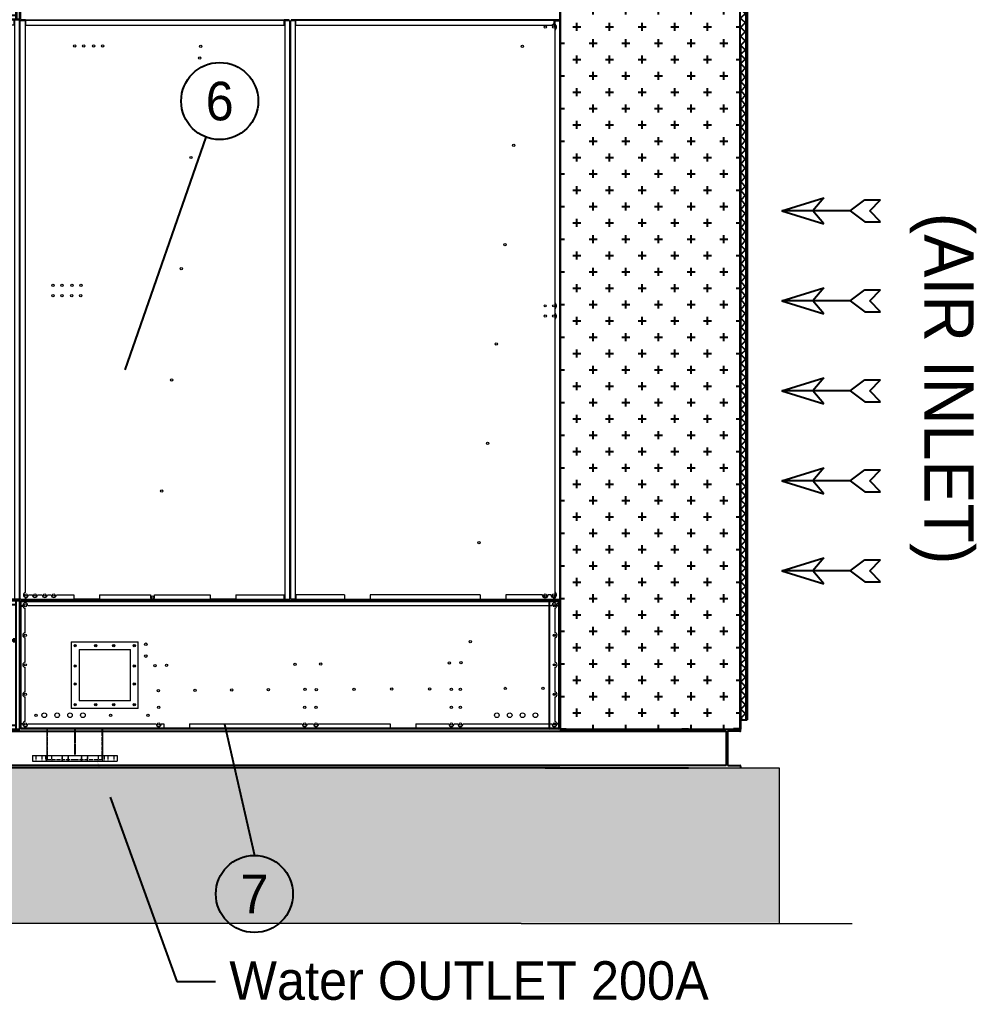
# Model space of a CAD drawing. Header units: millimetres. Extents: x 2376 to 31783, y 3878 to 24674.
# Drawn here: x 15747 to 19468, y 9026 to 12840 of the extents above; entities that cross this region are included whole.
import ezdxf
from ezdxf import colors
from ezdxf.entities.mleader import LeaderData, LeaderLine
from ezdxf.enums import TextEntityAlignment as Align
from ezdxf.math import Vec2, Vec3

# ---------------------------------------------------------------- set-up
doc = ezdxf.new("R2010")
doc.units = ezdxf.units.MM
doc.linetypes.add('CENTER', pattern=[2, 1.25, -0.25, 0.25, -0.25])
doc.linetypes.add('DASHED', pattern=[15, 12, -3])
for name, color, linetype in [('center', 1, 'CENTER'), ('냉각탑_dim', 1, 'Continuous'), ('냉각탑_text', 3, 'Continuous'), ('냉각탑_찬넬방진', 1, 'Continuous')]:
    doc.layers.add(name, color=color, linetype=linetype)
doc.styles.get("Standard").update_dxf_attribs({"font": 'arial.ttf'})
doc.styles.add('돋움', font='Dotum.ttf')

# ---------------------------------------------------------------- blocks, each defined once
blk = doc.blocks.new('화살표 IN OUT')
at = {"layer": '냉각탑_dim'}
for p, q in [((-322.7, 43), (-383.9, 43)), ((-343.1, 0.5), (-383.9, 43)), ((-266.4, 0), (-322.7, 43)), ((-163.5, 50), (-121.5, 0)), ((0, 0), (-163.5, 50)), ((-383.9, -43), (-343.1, 0.5)), ((-266.4, 0), (-322.7, -43)), ((-266.4, 0), (0, 0)), ((-163.5, -50), (-121.5, 0)), ((0, 0), (-163.5, -50)), ((-322.7, -43), (-383.9, -43))]:
    blk.add_line(p, q, dxfattribs=at)
blk = doc.blocks.new('A$C254622FA')
at = {"color": 7}
for p, q in [((0, 500), (42, 500)), ((0, 0), (0, 500)), ((42, 500), (0, 500)), ((0, 500), (3400, 500)), ((15, 0), (15, 500)), ((3385, 0), (3385, 500)), ((3400, 0), (3400, 500)), ((15, 485), (3385, 485)), ((3400, 100), (3400, 194.5)), ((0, 100), (0, 0)), ((0, 0), (42, 0)), ((0, 0), (2202, 0)), ((42, 0), (0, 0)), ((44, 0), (3400, 0)), ((65, 15), (3385, 15)), ((65, 0), (65, 15))]:
    blk.add_line(p, q, dxfattribs=at)
at = {"color": 7, "lineweight": 35}
blk.add_line((3400, 500), (3400, 0), dxfattribs=at)
blk.add_line((3400, 500), (3400, 0), dxfattribs=at)
blk.add_line((3400, 500), (3400, 0), dxfattribs=at)
blk.add_line((3400, 500), (3400, 0), dxfattribs=at)
for p, q in [((2228, 0), (2270, 0)), ((2702, 0), (2744, 0))]:
    blk.add_line(p, q)
at = {"color": 7}
blk.add_lwpolyline([(65, 2), (15, 2)], dxfattribs=at)
for centre, radius in [((21, 475), 4.5), ((2464, 345), 4.5), ((2679, 345), 4.5), ((2941, 345), 4.5), ((3159, 345), 4.5), ((3377, 345), 4.5), ((21, 325), 4.5), ((21, 175), 4.5), ((130, 75), 4.5), ((130, 75), 4.5), ((250, 75), 4.5), ((250, 75), 4.5), ((370, 75), 4.5), ((370, 75), 4.5), ((1039, 75), 4.5), ((1039, 75), 4.5), ((1159, 75), 4.5), ((1159, 75), 4.5), ((1279, 75), 4.5), ((1279, 75), 4.5), ((1948, 75), 4.5), ((1948, 75), 4.5), ((2068, 75), 4.5), ((2068, 75), 4.5), ((2188, 75), 4.5), ((2188, 75), 4.5), ((460, 30), 9), ((510, 30), 9), ((560, 30), 9), ((610, 30), 9), ((2790, 30), 9), ((2840, 30), 9), ((2890, 30), 9), ((2940, 30), 9), ((21, 25), 4.5), ((130, 25), 4.5), ((130, 25), 4.5), ((250, 25), 4.5), ((250, 25), 4.5), ((370, 25), 4.5), ((370, 25), 4.5), ((1039, 25), 4.5), ((1039, 25), 4.5), ((1159, 25), 4.5), ((1159, 25), 4.5), ((1279, 25), 4.5), ((1279, 25), 4.5), ((1948, 25), 4.5), ((1948, 25), 4.5), ((2068, 25), 4.5), ((2068, 25), 4.5), ((2188, 25), 4.5), ((2188, 25), 4.5), ((2249, 25), 4.5), ((2723, 25), 4.5)]:
    blk.add_circle(centre, radius, dxfattribs=at)
for centre in [(2249, 421), (2687.2, 405.8), (2249, 345), (2723, 345), (2249, 185), (2723, 185)]:
    blk.add_circle(centre, 4.5)
at = {"layer": 'center', "color": 7}
for p, q in [((12.5, 475), (29.5, 475)), ((21, 483.5), (21, 466.5)), ((2240.5, 421), (2257.5, 421)), ((2249, 429.5), (2249, 412.5)), ((2678.7, 405.8), (2695.7, 405.8)), ((2687.2, 414.3), (2687.2, 397.3)), ((2240.5, 345), (2257.5, 345)), ((2249, 353.5), (2249, 336.5)), ((2455.5, 345), (2472.5, 345)), ((2464, 353.5), (2464, 336.5)), ((2670.5, 345), (2687.5, 345)), ((2679, 353.5), (2679, 336.5)), ((2714.5, 345), (2731.5, 345)), ((2723, 353.5), (2723, 336.5)), ((2932.5, 345), (2949.5, 345)), ((2941, 353.5), (2941, 336.5)), ((3150.5, 345), (3167.5, 345)), ((3159, 353.5), (3159, 336.5)), ((3368.5, 345), (3385.5, 345)), ((3377, 353.5), (3377, 336.5)), ((12.5, 325), (29.5, 325)), ((12.5, 325), (29.5, 325)), ((21, 316.5), (21, 333.5)), ((2249, 193.5), (2249, 176.5)), ((2723, 193.5), (2723, 176.5)), ((12.5, 175), (29.5, 175)), ((21, 166.5), (21, 183.5)), ((2240.5, 185), (2257.5, 185)), ((2714.5, 185), (2731.5, 185)), ((130, 83.5), (130, 66.5)), ((250, 83.5), (250, 66.5)), ((370, 83.5), (370, 66.5)), ((1039, 83.5), (1039, 66.5)), ((1159, 83.5), (1159, 66.5)), ((1279, 83.5), (1279, 66.5)), ((1948, 83.5), (1948, 66.5)), ((2068, 83.5), (2068, 66.5)), ((2188, 83.5), (2188, 66.5)), ((121.5, 75), (138.5, 75)), ((241.5, 75), (258.5, 75)), ((361.5, 75), (378.5, 75)), ((460, 40), (460, 20)), ((510, 40), (510, 20)), ((560, 40), (560, 20)), ((610, 40), (610, 20)), ((1030.5, 75), (1047.5, 75)), ((1150.5, 75), (1167.5, 75)), ((1270.5, 75), (1287.5, 75)), ((1939.5, 75), (1956.5, 75)), ((2059.5, 75), (2076.5, 75)), ((2179.5, 75), (2196.5, 75)), ((2790, 40), (2790, 20)), ((2840, 40), (2840, 20)), ((2890, 40), (2890, 20)), ((2940, 40), (2940, 20)), ((12.5, 25), (29.5, 25)), ((21, 16.5), (21, 33.5)), ((121.5, 25), (138.5, 25)), ((130, 33.5), (130, 16.5)), ((241.5, 25), (258.5, 25)), ((250, 33.5), (250, 16.5)), ((361.5, 25), (378.5, 25)), ((370, 33.5), (370, 16.5)), ((470, 30), (450, 30)), ((520, 30), (500, 30)), ((570, 30), (550, 30)), ((620, 30), (600, 30)), ((1030.5, 25), (1047.5, 25)), ((1039, 33.5), (1039, 16.5)), ((1150.5, 25), (1167.5, 25)), ((1159, 33.5), (1159, 16.5)), ((1270.5, 25), (1287.5, 25)), ((1279, 33.5), (1279, 16.5)), ((1939.5, 25), (1956.5, 25)), ((1948, 33.5), (1948, 16.5)), ((2059.5, 25), (2076.5, 25)), ((2068, 33.5), (2068, 16.5)), ((2179.5, 25), (2196.5, 25)), ((2188, 33.5), (2188, 16.5)), ((2240.5, 25), (2257.5, 25)), ((2249, 33.5), (2249, 16.5)), ((2714.5, 25), (2731.5, 25)), ((2723, 33.5), (2723, 16.5)), ((2780, 30), (2800, 30)), ((2830, 30), (2850, 30)), ((2880, 30), (2900, 30)), ((2930, 30), (2950, 30))]:
    blk.add_line(p, q, dxfattribs=at)
blk = doc.blocks.new('A$C4EC83005')
at = {"color": 7, "lineweight": 13}
for p, q in [((0, 1.7), (0, 2254.3)), ((3.4, 1.7), (3.4, 2256)), ((20, 2256), (20, 1.7)), ((577, 3.4), (577, 2256)), ((593.6, 2256), (593.6, 830)), ((597, 2254.3), (597, 1.7)), ((152, 1430), (152, 230)), ((502, 1430), (152, 1430)), ((502, 1430), (502, 230)), ((593.6, 1270), (593.6, 3.4)), ((502, 230), (152, 230)), ((22, 20), (552, 20)), ((177, 3.4), (22, 3.4)), ((575, 0), (22, 0)), ((593.6, 3.4), (177, 3.4)), ((575, 3.4), (177, 3.4))]:
    blk.add_line(p, q, dxfattribs=at)
at = {"color": 7, "lineweight": 13, "ltscale": 0.005667}
for p, q in [((3.4, 2254.3), (0, 2254.3)), ((22, 2252.6), (22, 2256)), ((575, 2252.6), (575, 2256)), ((593.6, 2254.3), (597, 2254.3)), ((3.4, 1.7), (0, 1.7)), ((22, 3.4), (22, 0)), ((575, 3.4), (575, 0)), ((593.6, 1.7), (597, 1.7))]:
    blk.add_line(p, q, dxfattribs=at)
at = {"color": 7, "lineweight": 13, "ltscale": 0.0015}
for p, q in [((2, 2256), (2.9, 2256)), ((594.1, 2256), (595, 2256)), ((2.9, 0), (2, 0)), ((595, 0), (594.1, 0))]:
    blk.add_line(p, q, dxfattribs=at)
at = {"color": 7, "lineweight": 13, "ltscale": 0.002833}
for p, q in [((2, 2254.3), (2, 2256)), ((2.9, 2256), (2.9, 2254.3)), ((594.1, 2254.3), (594.1, 2256)), ((595, 2254.3), (595, 2256)), ((2, 0), (2, 1.7)), ((2.9, 0), (2.9, 1.7)), ((577, 1.7), (577, 3.4)), ((593.6, 3.4), (593.6, 1.7)), ((594.1, 1.7), (594.1, 0)), ((595, 0), (595, 1.7))]:
    blk.add_line(p, q, dxfattribs=at)
at = {"color": 7}
blk.add_line((595, 2256), (2, 2256), dxfattribs=at)
at = {"color": 7, "lineweight": 13, "ltscale": 0.031833}
for p, q in [((22, 2256), (2.9, 2256)), ((594.1, 2256), (575, 2256)), ((2.9, 0), (22, 0)), ((575, 0), (594.1, 0))]:
    blk.add_line(p, q, dxfattribs=at)
at = {"color": 7, "lineweight": 13, "ltscale": 0.027667}
for p, q in [((20, 2254.3), (3.4, 2254.3)), ((593.6, 2254.3), (577, 2254.3)), ((3.4, 1.7), (20, 1.7)), ((552, 3.4), (552, 20)), ((577, 3.4), (593.6, 3.4)), ((577, 1.7), (593.6, 1.7))]:
    blk.add_line(p, q, dxfattribs=at)
at = {"color": 7, "lineweight": 13, "ltscale": 0.003333}
for p, q in [((20, 2254), (22, 2254)), ((20, 2252.6), (22, 2252.6)), ((575, 2256), (575, 2254)), ((575, 2254), (577, 2254)), ((575, 2252.6), (577, 2252.6)), ((22, 3.4), (20, 3.4)), ((22, 2), (20, 2)), ((577, 2), (575, 2)), ((575, 0), (575, 2))]:
    blk.add_line(p, q, dxfattribs=at)
at = {"color": 7, "lineweight": 13, "ltscale": 0.011337}
for p, q in [((22, 2236), (22, 2256)), ((575, 2236), (575, 2256))]:
    blk.add_line(p, q, dxfattribs=at)
at = {"color": 7, "lineweight": 13, "ltscale": 0.000512635}
for p, q in [((22, 2256), (22, 2255.7)), ((22, 0), (22, 0.3))]:
    blk.add_line(p, q, dxfattribs=at)
at = {"color": 7, "lineweight": 13, "ltscale": 0.283333}
blk.add_line((575, 2236), (22, 2236), dxfattribs=at)
at = {"color": 7, "lineweight": 13}
for centre in [(137, 1445), (327, 1445), (517, 1445), (137, 1405), (517, 1405), (137, 1175), (517, 1175), (137, 945), (517, 945), (137, 715), (517, 715), (137, 485), (517, 485), (137, 255), (517, 255), (137, 215), (327, 215), (517, 215)]:
    blk.add_circle(centre, 4.5, dxfattribs=at)
blk = doc.blocks.new('A$C799753AE')
for p, q in [((0, 11), (0, 251)), ((1100, 251), (0, 251)), ((3400, 251), (0, 251)), ((3400, 251), (0, 251)), ((15, 251), (15, 11)), ((3385, 236), (15, 236)), ((3400, 251), (1102, 251)), ((3400, 251), (1102, 251)), ((3400, 11), (0, 11)), ((42, 11), (0, 11)), ((42, 11), (0, 11)), ((3385, 26), (15, 26)), ((142, 11), (1934, 11))]:
    blk.add_line(p, q)
at = {"color": 7, "lineweight": 35}
for p, q in [((3385, 251), (3385, 11)), ((3400, 251), (3400, 11)), ((3400, 251), (3400, 11)), ((3400, 251), (3400, 11)), ((3400, 251), (3400, 11))]:
    blk.add_line(p, q, dxfattribs=at)
for centre in [(25, 230), (200, 230), (375, 230), (550, 230), (725, 230), (900, 230), (1075, 230), (1127, 230), (1302, 230), (1477, 230), (1652, 230), (1827, 230), (2002, 230), (2177, 230), (2229, 230), (2404, 230), (2579, 230), (2754, 230), (2929, 230), (3104, 230), (3279, 230), (21, 184), (1101, 182), (1101, 182), (2249, 184), (2249, 184), (2687.2, 170.7), (2249, 84), (2249, 84), (21, 34)]:
    blk.add_circle(centre, 4.5)
at = {"color": 7, "lineweight": 15}
blk.add_circle((3331, 231), 4.5, dxfattribs=at)
at = {"layer": 'center'}
for p, q in [((33.5, 230), (16.5, 230)), ((25, 238.5), (25, 221.5)), ((208.5, 230), (191.5, 230)), ((200, 238.5), (200, 221.5)), ((383.5, 230), (366.5, 230)), ((375, 238.5), (375, 221.5)), ((558.5, 230), (541.5, 230)), ((550, 238.5), (550, 221.5)), ((733.5, 230), (716.5, 230)), ((725, 238.5), (725, 221.5)), ((908.5, 230), (891.5, 230)), ((900, 238.5), (900, 221.5)), ((1083.5, 230), (1066.5, 230)), ((1075, 238.5), (1075, 221.5)), ((1135.5, 230), (1118.5, 230)), ((1127, 238.5), (1127, 221.5)), ((1310.5, 230), (1293.5, 230)), ((1302, 238.5), (1302, 221.5)), ((1485.5, 230), (1468.5, 230)), ((1477, 238.5), (1477, 221.5)), ((1660.5, 230), (1643.5, 230)), ((1652, 238.5), (1652, 221.5)), ((1835.5, 230), (1818.5, 230)), ((1827, 238.5), (1827, 221.5)), ((2010.5, 230), (1993.5, 230)), ((2002, 238.5), (2002, 221.5)), ((2185.5, 230), (2168.5, 230)), ((2177, 238.5), (2177, 221.5)), ((2237.5, 230), (2220.5, 230)), ((2229, 238.5), (2229, 221.5)), ((2412.5, 230), (2395.5, 230)), ((2404, 238.5), (2404, 221.5)), ((2587.5, 230), (2570.5, 230)), ((2579, 238.5), (2579, 221.5)), ((2762.5, 230), (2745.5, 230)), ((2754, 238.5), (2754, 221.5)), ((2937.5, 230), (2920.5, 230)), ((2929, 238.5), (2929, 221.5)), ((3112.5, 230), (3095.5, 230)), ((3104, 238.5), (3104, 221.5)), ((3287.5, 230), (3270.5, 230)), ((3279, 238.5), (3279, 221.5)), ((3339.5, 231), (3322.5, 231)), ((3331, 239.5), (3331, 222.5)), ((21, 192.5), (21, 175.5)), ((2249, 192.5), (2249, 175.5)), ((29.5, 184), (12.5, 184)), ((12.5, 184), (29.5, 184)), ((1092.5, 182), (1109.5, 182)), ((1101, 190.5), (1101, 173.5)), ((2240.5, 184), (2257.5, 184)), ((2695.7, 170.7), (2678.7, 170.7)), ((2687.2, 179.2), (2687.2, 162.2)), ((2240.5, 84), (2257.5, 84)), ((2249, 92.5), (2249, 75.5)), ((21, 42.5), (21, 25.5)), ((12.5, 34), (29.5, 34)), ((50, 17), (50, 0)), ((250, 17), (250, 0)), ((450, 17), (450, 0))]:
    blk.add_line(p, q, dxfattribs=at)
blk = doc.blocks.new('1')
h = blk.add_hatch()
h.set_pattern_fill('CROSS', color=5, scale=10)
h.set_pattern_definition([(0, (-665361.924, 24877.01), (63.5, 63.5), [31.75, -95.25]), (90, (-665346.05, 24861.136), (-63.5, 63.5), [31.75, -95.25])])
h.paths.add_polyline_path([(18547.8, 13039.2), (17849.4, 13039.2), (17848.6, 10081.2), (18547, 10081.2)])
at = {"ltscale": 500}
h = blk.add_hatch(dxfattribs=at)
h.set_pattern_fill('ANSI37', color=251, scale=200)
h.set_pattern_definition([(45, (-12826.338, -2127.138), (-17.67767, 17.67767), []), (135, (-12826.338, -2127.138), (-17.67767, -17.67767), [])])
h.paths.add_polyline_path([(18572.8, 13038.5), (18551, 13038.5), (18551.7, 10117.7), (18573.5, 10117.7)])
for p, q in [((17847.8, 13081.2), (17847.8, 10081.2)), ((17849.4, 13081.2), (17849.4, 10461.2)), ((18547.8, 13081.2), (18547.8, 10459.6)), ((17849.4, 13039.2), (17849.4, 10082.8)), ((17872.8, 10082.8), (17872.8, 10081.2)), ((17872.8, 10081.2), (18322.8, 10081.2))]:
    blk.add_line(p, q)
at = {"color": 251, "ltscale": 500}
for p, q in [((18572.8, 10117.7), (18572.8, 13041.7)), ((18576, 13041.7), (18576, 10117.7)), ((18547.8, 12781.2), (18547.8, 10081.2)), ((18547.8, 12781.2), (18547.8, 10084.2)), ((18551, 12741.7), (18551, 10084.2)), ((18551, 10117.7), (18574.2, 10117.7)), ((18574.2, 10117.7), (18576, 10117.7)), ((17872.8, 10081.2), (18522.8, 10081.2)), ((18546.2, 10082.8), (18522.8, 10082.8)), ((18522.8, 10082.8), (18522.8, 10081.2)), ((18547.8, 10081.2), (18522.8, 10081.2)), ((18546.2, 10082.8), (18547.8, 10082.8)), ((18547.8, 10081.2), (18551, 10081.2)), ((18551, 10084.2), (18551, 10081.2))]:
    blk.add_line(p, q, dxfattribs=at)
at = {"color": 7, "lineweight": 15}
for p, q in [((15747.8, 10586.3), (15747.8, 12836.1)), ((15750.9, 12836.1), (15747.8, 12836.1)), ((15747.8, 12815.7), (15749.4, 12815.7)), ((15749.4, 10586.3), (15749.4, 12836.1)), ((15769.4, 12839.2), (15750.9, 12839.2)), ((15750.9, 12839.2), (15750.9, 12837.6)), ((15750.9, 12837.6), (15769.4, 12837.6)), ((15750.9, 12836.1), (15750.9, 12837.6)), ((15767.8, 12836.1), (15750.9, 12836.1)), ((15767.8, 12836.1), (15767.8, 10612.6)), ((15768.3, 12839.2), (15768.3, 12837.6)), ((15769.4, 12836.1), (15769.4, 12839.2)), ((15769.4, 12839.2), (16776.2, 12839.2)), ((15769.4, 12837.6), (16776.2, 12837.6)), ((15769.4, 12836.1), (15769.4, 12819.2)), ((15769.4, 12819.2), (16776.2, 12819.2)), ((15777.3, 12839.2), (15777.3, 12837.6)), ((15968.3, 12839.2), (15968.3, 12837.6)), ((15977.3, 12839.2), (15977.3, 12837.6)), ((16168.3, 12839.2), (16168.3, 12837.6)), ((16177.3, 12839.2), (16177.3, 12837.6)), ((16368.3, 12839.2), (16368.3, 12837.6)), ((16377.3, 12839.2), (16377.3, 12837.6)), ((16568.3, 12839.2), (16568.3, 12837.6)), ((16577.3, 12839.2), (16577.3, 12837.6)), ((16768.3, 12839.2), (16768.3, 12837.6)), ((16776.2, 12836.1), (16776.2, 12839.2)), ((16794.7, 12839.2), (16776.2, 12839.2)), ((16776.2, 12837.6), (16794.7, 12837.6)), ((16776.2, 12819.2), (16776.2, 12836.1)), ((16777.3, 12839.2), (16777.3, 12837.6)), ((16794.7, 12836.1), (16777.8, 12836.1)), ((16777.8, 12836.1), (16777.8, 10586.3)), ((16794.7, 12837.6), (16794.7, 12839.2)), ((16794.7, 12836.1), (16794.7, 12837.6)), ((16794.7, 12836.1), (16797.8, 12836.1)), ((16796.2, 12836.1), (16796.2, 10586.3)), ((16797.8, 12836.1), (16797.8, 10586.3)), ((16799.8, 12836.1), (16799.8, 10586.3)), ((16799.8, 12836.1), (16802.9, 12836.1)), ((16799.8, 12815.7), (16801.4, 12815.7)), ((16801.4, 10586.3), (16801.4, 12836.1)), ((16802.9, 12839.2), (16802.9, 12837.6)), ((16821.4, 12839.2), (16802.9, 12839.2)), ((16802.9, 12836.1), (16802.9, 12837.6)), ((16802.9, 12837.6), (16821.4, 12837.6)), ((16819.8, 12836.1), (16802.9, 12836.1)), ((16819.3, 12839.2), (16819.3, 12837.6)), ((16819.8, 10586.3), (16819.8, 12836.1)), ((17826.2, 12839.2), (16821.4, 12839.2)), ((16821.4, 12839.2), (16821.4, 12836.1)), ((16821.4, 12837.6), (17826.2, 12837.6)), ((16821.4, 12819.2), (16821.4, 12836.1)), ((16821.4, 12819.2), (17818, 12819.2)), ((16828.3, 12839.2), (16828.3, 12837.6)), ((17019.3, 12839.2), (17019.3, 12837.6)), ((17028.3, 12839.2), (17028.3, 12837.6)), ((17219.3, 12839.2), (17219.3, 12837.6)), ((17228.3, 12839.2), (17228.3, 12837.6)), ((17419.3, 12839.2), (17419.3, 12837.6)), ((17428.3, 12839.2), (17428.3, 12837.6)), ((17619.3, 12839.2), (17619.3, 12837.6)), ((17628.3, 12839.2), (17628.3, 12837.6)), ((17819.3, 12839.2), (17819.3, 12837.6)), ((17844.7, 12839.2), (17826.2, 12839.2)), ((17826.2, 12839.2), (17826.2, 12836.1)), ((17826.2, 12837.6), (17844.7, 12837.6)), ((17826.2, 12821), (17826.2, 12836.1)), ((17827.8, 12836.1), (17844.7, 12836.1)), ((17827.8, 12836.1), (17827.8, 12820.5)), ((17828.3, 12839.2), (17828.3, 12837.6)), ((17844.7, 12837.6), (17844.7, 12839.2)), ((17844.7, 12836.1), (17844.7, 12837.6)), ((17847.8, 12836.1), (17844.7, 12836.1)), ((17846.2, 12836.1), (17846.2, 10586.3)), ((17846.2, 12815.7), (17847.8, 12815.7)), ((17847.8, 10586.3), (17847.8, 12836.1)), ((15747.8, 12806.7), (15749.4, 12806.7)), ((16797.8, 12814.2), (16796.2, 12814.2)), ((16797.8, 12808.2), (16796.2, 12808.2)), ((16799.8, 12806.7), (16801.4, 12806.7)), ((17827.8, 12801.9), (17827.8, 11736.5)), ((17846.2, 12806.7), (17847.8, 12806.7)), ((15747.8, 12595.7), (15749.4, 12595.7)), ((15747.8, 12586.7), (15749.4, 12586.7)), ((16797.8, 12594.2), (16796.2, 12594.2)), ((16797.8, 12588.2), (16796.2, 12588.2)), ((16799.8, 12595.7), (16801.4, 12595.7)), ((16799.8, 12586.7), (16801.4, 12586.7)), ((17846.2, 12595.7), (17847.8, 12595.7)), ((17846.2, 12586.7), (17847.8, 12586.7)), ((15747.8, 12375.7), (15749.4, 12375.7)), ((15747.8, 12366.7), (15749.4, 12366.7)), ((16797.8, 12374.2), (16796.2, 12374.2)), ((16797.8, 12368.2), (16796.2, 12368.2)), ((16799.8, 12375.7), (16801.4, 12375.7)), ((16799.8, 12366.7), (16801.4, 12366.7)), ((17846.2, 12375.7), (17847.8, 12375.7)), ((17846.2, 12366.7), (17847.8, 12366.7)), ((15747.8, 12155.7), (15749.4, 12155.7)), ((15747.8, 12146.7), (15749.4, 12146.7)), ((16797.8, 12154.2), (16796.2, 12154.2)), ((16797.8, 12148.2), (16796.2, 12148.2)), ((16799.8, 12155.7), (16801.4, 12155.7)), ((16799.8, 12146.7), (16801.4, 12146.7)), ((17846.2, 12155.7), (17847.8, 12155.7)), ((17846.2, 12146.7), (17847.8, 12146.7)), ((15747.8, 11935.7), (15749.4, 11935.7)), ((15747.8, 11926.7), (15749.4, 11926.7)), ((16797.8, 11934.2), (16796.2, 11934.2)), ((16797.8, 11928.2), (16796.2, 11928.2)), ((16799.8, 11935.7), (16801.4, 11935.7)), ((16799.8, 11926.7), (16801.4, 11926.7)), ((17846.2, 11935.7), (17847.8, 11935.7)), ((17846.2, 11926.7), (17847.8, 11926.7)), ((15747.8, 11715.7), (15749.4, 11715.7)), ((16797.8, 11714.2), (16796.2, 11714.2)), ((16799.8, 11715.7), (16801.4, 11715.7)), ((17827.8, 11717.9), (17827.8, 11696.5)), ((17846.2, 11715.7), (17847.8, 11715.7)), ((15747.8, 11706.7), (15749.4, 11706.7)), ((16797.8, 11708.2), (16796.2, 11708.2)), ((16799.8, 11706.7), (16801.4, 11706.7)), ((17827.8, 11677.9), (17827.8, 10612.5)), ((17846.2, 11706.7), (17847.8, 11706.7)), ((15747.8, 11495.7), (15749.4, 11495.7)), ((15747.8, 11486.7), (15749.4, 11486.7)), ((16797.8, 11494.2), (16796.2, 11494.2)), ((16797.8, 11488.2), (16796.2, 11488.2)), ((16799.8, 11495.7), (16801.4, 11495.7)), ((16799.8, 11486.7), (16801.4, 11486.7)), ((17846.2, 11495.7), (17847.8, 11495.7)), ((17846.2, 11486.7), (17847.8, 11486.7)), ((15747.8, 11275.7), (15749.4, 11275.7)), ((15747.8, 11266.7), (15749.4, 11266.7)), ((16797.8, 11274.2), (16796.2, 11274.2)), ((16797.8, 11268.2), (16796.2, 11268.2)), ((16799.8, 11275.7), (16801.4, 11275.7)), ((16799.8, 11266.7), (16801.4, 11266.7)), ((17846.2, 11275.7), (17847.8, 11275.7)), ((17846.2, 11266.7), (17847.8, 11266.7)), ((15747.8, 11055.7), (15749.4, 11055.7)), ((15747.8, 11046.7), (15749.4, 11046.7)), ((16797.8, 11054.2), (16796.2, 11054.2)), ((16797.8, 11048.2), (16796.2, 11048.2)), ((16799.8, 11055.7), (16801.4, 11055.7)), ((16799.8, 11046.7), (16801.4, 11046.7)), ((17846.2, 11055.7), (17847.8, 11055.7)), ((17846.2, 11046.7), (17847.8, 11046.7)), ((15747.8, 10835.7), (15749.4, 10835.7)), ((16797.8, 10834.2), (16796.2, 10834.2)), ((16799.8, 10835.7), (16801.4, 10835.7)), ((17846.2, 10835.7), (17847.8, 10835.7)), ((15747.8, 10826.7), (15749.4, 10826.7)), ((16797.8, 10828.2), (16796.2, 10828.2)), ((16799.8, 10826.7), (16801.4, 10826.7)), ((17846.2, 10826.7), (17847.8, 10826.7)), ((15747.8, 10615.7), (15749.4, 10615.7)), ((15747.8, 10606.7), (15749.4, 10606.7)), ((15781.3, 10603.2), (15796.3, 10603.2)), ((15816.3, 10603.2), (15834.7, 10603.2)), ((15854.7, 10603.2), (15869.7, 10603.2)), ((15889.7, 10603.2), (15957.8, 10603.2)), ((15957.8, 10603.2), (15957.8, 10586.3)), ((16057.8, 10603.2), (16057.8, 10586.3)), ((16057.8, 10603.2), (16255.7, 10603.2)), ((16255.7, 10603.2), (16255.7, 10594.6)), ((16271.7, 10594.6), (16271.7, 10603.2)), ((16271.7, 10603.2), (16487.8, 10603.2)), ((16487.8, 10603.2), (16487.8, 10586.3)), ((16587.8, 10603.2), (16587.8, 10586.3)), ((16587.8, 10603.2), (16776.2, 10603.2)), ((16776.2, 10586.3), (16776.2, 10603.2)), ((16797.8, 10614.2), (16796.2, 10614.2)), ((16797.8, 10608.2), (16796.2, 10608.2)), ((16799.8, 10615.7), (16801.4, 10615.7)), ((16799.8, 10606.7), (16801.4, 10606.7)), ((17009.8, 10603.2), (16821.4, 10603.2)), ((16821.4, 10603.2), (16821.4, 10586.3)), ((17009.8, 10603.2), (17009.8, 10586.3)), ((17109.8, 10603.2), (17109.8, 10586.3)), ((17537.8, 10603.2), (17109.8, 10603.2)), ((17537.8, 10603.2), (17537.8, 10586.3)), ((17637.8, 10603.2), (17637.8, 10586.3)), ((17780.8, 10603.2), (17637.8, 10603.2)), ((17814, 10603.2), (17800.8, 10603.2)), ((17846.2, 10615.7), (17847.8, 10615.7)), ((17846.2, 10606.7), (17847.8, 10606.7)), ((15750.9, 10586.3), (15747.8, 10586.3)), ((15750.9, 10586.3), (15767.8, 10586.3)), ((15750.9, 10586.3), (15750.9, 10584.8)), ((15750.9, 10584.8), (15750.9, 10583.2)), ((15769.4, 10584.8), (15750.9, 10584.8)), ((15750.9, 10583.2), (15769.4, 10583.2)), ((15767.8, 10593.8), (15767.8, 10586.3)), ((15768.3, 10584.8), (15768.3, 10583.2)), ((15769.4, 10593.4), (15769.4, 10586.3)), ((15769.4, 10586.3), (15769.4, 10583.2)), ((16776.2, 10584.8), (15769.4, 10584.8)), ((16776.2, 10583.2), (15769.4, 10583.2)), ((15777.3, 10584.8), (15777.3, 10583.2)), ((16057.8, 10586.3), (15957.8, 10586.3)), ((15968.3, 10584.8), (15968.3, 10583.2)), ((15977.3, 10584.8), (15977.3, 10583.2)), ((16168.3, 10584.8), (16168.3, 10583.2)), ((16177.3, 10584.8), (16177.3, 10583.2)), ((16368.3, 10584.8), (16368.3, 10583.2)), ((16377.3, 10584.8), (16377.3, 10583.2)), ((16587.8, 10586.3), (16487.8, 10586.3)), ((16568.3, 10584.8), (16568.3, 10583.2)), ((16577.3, 10584.8), (16577.3, 10583.2)), ((16768.3, 10584.8), (16768.3, 10583.2)), ((16776.2, 10586.3), (16776.2, 10583.2)), ((16794.7, 10584.8), (16776.2, 10584.8)), ((16776.2, 10583.2), (16794.7, 10583.2)), ((16777.3, 10584.8), (16777.3, 10583.2)), ((16777.8, 10586.3), (16794.7, 10586.3)), ((16794.7, 10586.3), (16794.7, 10584.8)), ((16794.7, 10586.3), (16797.8, 10586.3)), ((16794.7, 10583.2), (16794.7, 10584.8)), ((16799.8, 10586.3), (16802.9, 10586.3)), ((16819.8, 10586.3), (16802.9, 10586.3)), ((16802.9, 10586.3), (16802.9, 10584.8)), ((16802.9, 10584.8), (16802.9, 10583.2)), ((16821.4, 10584.8), (16802.9, 10584.8)), ((16802.9, 10583.2), (16821.4, 10583.2)), ((16819.3, 10584.8), (16819.3, 10583.2)), ((16821.4, 10583.2), (16821.4, 10586.3)), ((17826.2, 10584.8), (16821.4, 10584.8)), ((16821.4, 10583.2), (17826.2, 10583.2)), ((16828.3, 10584.8), (16828.3, 10583.2)), ((17009.8, 10586.3), (17109.8, 10586.3)), ((17019.3, 10584.8), (17019.3, 10583.2)), ((17028.3, 10584.8), (17028.3, 10583.2)), ((17219.3, 10584.8), (17219.3, 10583.2)), ((17228.3, 10584.8), (17228.3, 10583.2)), ((17419.3, 10584.8), (17419.3, 10583.2)), ((17428.3, 10584.8), (17428.3, 10583.2)), ((17537.8, 10586.3), (17637.8, 10586.3)), ((17619.3, 10584.8), (17619.3, 10583.2)), ((17628.3, 10584.8), (17628.3, 10583.2)), ((17805.8, 10577.7), (17807.8, 10577.7)), ((17809.3, 10577.7), (17805.8, 10577.7)), ((17805.8, 10084.7), (17805.8, 10577.7)), ((17807.8, 10577.7), (17809.3, 10577.7)), ((17807.8, 10577.7), (17807.8, 10084.7)), ((17844.3, 10581.2), (17809.3, 10581.2)), ((17844.3, 10579.2), (17809.3, 10579.2)), ((17844.3, 10577.7), (17809.3, 10577.7)), ((17809.3, 10577.7), (17844.3, 10577.7)), ((17819.3, 10584.8), (17819.3, 10583.2)), ((17826.2, 10593.5), (17826.2, 10586.3)), ((17826.2, 10583.2), (17826.2, 10586.3)), ((17844.7, 10584.8), (17826.2, 10584.8)), ((17826.2, 10583.2), (17844.7, 10583.2)), ((17827.8, 10593.9), (17827.8, 10586.3)), ((17827.8, 10586.3), (17844.7, 10586.3)), ((17828.3, 10584.8), (17828.3, 10583.2)), ((17844.3, 10577.7), (17844.3, 10559.2)), ((17844.3, 10577.7), (17844.3, 10559.2)), ((17847.8, 10586.3), (17844.7, 10586.3)), ((17844.7, 10586.3), (17844.7, 10584.8)), ((17844.7, 10583.2), (17844.7, 10584.8)), ((17845.8, 10561.2), (17845.8, 10577.7)), ((17847.8, 10571.2), (17845.8, 10571.2)), ((17847.8, 10571.2), (17845.8, 10571.2)), ((17847.8, 10571.2), (17845.8, 10571.2)), ((17847.8, 10571.2), (17845.8, 10571.2)), ((17847.8, 10571.2), (17845.8, 10571.2)), ((17847.8, 10571.2), (17845.8, 10571.2)), ((17847.8, 10571.2), (17845.8, 10571.2)), ((17847.8, 10571.2), (17845.8, 10571.2)), ((17847.8, 10571.2), (17845.8, 10571.2)), ((17847.8, 10565.2), (17845.8, 10565.2)), ((17847.8, 10565.2), (17845.8, 10565.2)), ((17847.8, 10565.2), (17845.8, 10565.2)), ((17847.8, 10565.2), (17845.8, 10565.2)), ((17847.8, 10565.2), (17845.8, 10565.2)), ((17847.8, 10565.2), (17845.8, 10565.2)), ((17847.8, 10565.2), (17845.8, 10565.2)), ((17847.8, 10565.2), (17845.8, 10565.2)), ((17847.8, 10565.2), (17845.8, 10565.2)), ((17847.8, 10561.2), (17847.8, 10577.7)), ((17844.3, 10559.2), (17847.8, 10559.2)), ((17844.3, 10559.2), (17845.8, 10559.2)), ((17845.8, 10561.2), (17847.8, 10561.2)), ((17845.8, 10559.2), (17847.8, 10559.2)), ((17845.8, 10559.2), (17845.8, 10250.2)), ((17845.8, 10559.2), (17845.8, 10103.2)), ((17847.8, 10250.2), (17847.8, 10559.2)), ((17847.8, 10559.2), (17847.8, 10103.2)), ((15947.8, 10421.2), (16207.8, 10421.2)), ((15947.8, 10421.2), (15947.8, 10161.2)), ((16207.8, 10161.2), (16207.8, 10421.2)), ((17807.8, 10244.7), (17805.8, 10244.7)), ((17807.8, 10244.7), (17805.8, 10244.7)), ((17807.8, 10244.7), (17805.8, 10244.7)), ((17807.8, 10244.7), (17805.8, 10244.7)), ((17807.8, 10244.7), (17805.8, 10244.7)), ((17807.8, 10244.7), (17805.8, 10244.7)), ((17807.8, 10244.7), (17805.8, 10244.7)), ((17807.8, 10244.7), (17805.8, 10244.7)), ((17807.8, 10244.7), (17805.8, 10244.7)), ((17807.8, 10244.7), (17805.8, 10244.7)), ((17807.8, 10244.7), (17805.8, 10244.7)), ((17807.8, 10244.7), (17805.8, 10244.7)), ((17807.8, 10244.7), (17805.8, 10244.7)), ((17807.8, 10244.7), (17805.8, 10244.7)), ((17807.8, 10244.7), (17805.8, 10244.7)), ((17807.8, 10244.7), (17805.8, 10244.7)), ((17807.8, 10244.7), (17805.8, 10244.7)), ((17807.8, 10244.7), (17805.8, 10244.7)), ((17807.8, 10235.7), (17805.8, 10235.7)), ((17807.8, 10235.7), (17805.8, 10235.7)), ((17807.8, 10235.7), (17805.8, 10235.7)), ((17807.8, 10235.7), (17805.8, 10235.7)), ((17807.8, 10235.7), (17805.8, 10235.7)), ((17807.8, 10235.7), (17805.8, 10235.7)), ((17807.8, 10235.7), (17805.8, 10235.7)), ((17807.8, 10235.7), (17805.8, 10235.7)), ((17807.8, 10235.7), (17805.8, 10235.7)), ((17807.8, 10235.7), (17805.8, 10235.7)), ((17807.8, 10235.7), (17805.8, 10235.7)), ((17807.8, 10235.7), (17805.8, 10235.7)), ((17807.8, 10235.7), (17805.8, 10235.7)), ((17807.8, 10235.7), (17805.8, 10235.7)), ((17807.8, 10235.7), (17805.8, 10235.7)), ((17807.8, 10235.7), (17805.8, 10235.7)), ((17807.8, 10235.7), (17805.8, 10235.7)), ((17807.8, 10235.7), (17805.8, 10235.7)), ((17847.8, 10250.2), (17845.8, 10250.2)), ((17847.8, 10250.2), (17845.8, 10250.2)), ((17847.8, 10250.2), (17845.8, 10250.2)), ((17847.8, 10250.2), (17845.8, 10250.2)), ((17845.8, 10240.2), (17845.8, 10250.2)), ((17845.8, 10230.2), (17845.8, 10240.2)), ((17847.8, 10230.2), (17845.8, 10230.2)), ((17847.8, 10230.2), (17845.8, 10230.2)), ((17845.8, 10230.2), (17845.8, 10103.2)), ((17847.8, 10230.2), (17845.8, 10230.2)), ((17847.8, 10230.2), (17845.8, 10230.2)), ((17847.8, 10240.2), (17847.8, 10250.2)), ((17847.8, 10230.2), (17847.8, 10240.2)), ((17847.8, 10103.2), (17847.8, 10230.2)), ((16207.8, 10161.2), (15947.8, 10161.2)), ((17809.3, 10084.7), (17805.8, 10084.7)), ((17805.8, 10084.7), (17807.8, 10084.7)), ((17807.8, 10084.7), (17809.3, 10084.7)), ((17809.3, 10084.7), (17844.3, 10084.7)), ((17844.3, 10084.7), (17809.3, 10084.7)), ((17844.3, 10083.2), (17809.3, 10083.2)), ((17844.3, 10081.2), (17809.3, 10081.2)), ((17844.3, 10103.2), (17847.8, 10103.2)), ((17844.3, 10103.2), (17845.8, 10103.2)), ((17844.3, 10103.2), (17844.3, 10084.7)), ((17844.3, 10103.2), (17844.3, 10084.7)), ((17845.8, 10103.2), (17847.8, 10103.2)), ((17845.8, 10101.2), (17847.8, 10101.2)), ((17845.8, 10101.2), (17845.8, 10084.7)), ((17847.8, 10101.2), (17847.8, 10084.7))]:
    blk.add_line(p, q, dxfattribs=at)
at = {"color": 7, "lineweight": 13, "ltscale": 0.038542}
for p, q in [((15747.8, 10577.7), (15747.8, 10559.2)), ((15749.8, 10559.2), (15749.8, 10577.7)), ((17844.3, 10559.2), (17844.3, 10577.7)), ((17845.8, 10577.7), (17845.8, 10559.2)), ((17847.8, 10559.2), (17847.8, 10577.7)), ((15747.8, 10103.2), (15747.8, 10084.7)), ((15749.8, 10084.7), (15749.8, 10103.2)), ((17844.3, 10084.7), (17844.3, 10103.2)), ((17845.8, 10103.2), (17845.8, 10084.7)), ((17847.8, 10084.7), (17847.8, 10103.2))]:
    blk.add_line(p, q, dxfattribs=at)
at = {"color": 7, "lineweight": 13, "ltscale": 0.004167}
for p, q in [((15749.8, 10577.7), (15747.8, 10577.7)), ((17847.8, 10577.7), (17845.8, 10577.7)), ((15751.3, 10561.2), (15751.3, 10559.2)), ((15747.8, 10084.7), (15749.8, 10084.7)), ((15751.3, 10103.2), (15751.3, 10101.2)), ((17845.8, 10084.7), (17847.8, 10084.7))]:
    blk.add_line(p, q, dxfattribs=at)
at = {"color": 7, "lineweight": 13, "ltscale": 0.003125}
for p, q in [((15751.3, 10577.7), (15749.8, 10577.7)), ((17844.3, 10577.7), (17845.8, 10577.7)), ((15751.3, 10084.7), (15749.8, 10084.7)), ((17844.3, 10084.7), (17845.8, 10084.7))]:
    blk.add_line(p, q, dxfattribs=at)
at = {"color": 7, "lineweight": 13}
for p, q in [((15751.3, 10581.2), (17844.3, 10581.2)), ((15751.3, 10577.7), (17844.3, 10577.7)), ((15747.8, 10559.2), (15747.8, 10103.2)), ((15751.3, 10559.2), (15751.3, 10103.2)), ((17816.8, 10561.2), (15778.8, 10561.2)), ((17844.3, 10103.2), (17844.3, 10559.2)), ((17847.8, 10103.2), (17847.8, 10559.2)), ((16307.8, 10084.7), (15751.3, 10084.7)), ((17844.3, 10081.2), (15751.3, 10081.2)), ((15778.8, 10101.2), (16277.8, 10101.2)), ((16407.8, 10101.2), (16845.8, 10101.2)), ((17187.8, 10084.7), (16407.8, 10084.7)), ((16909.8, 10101.2), (17187.8, 10101.2)), ((17844.3, 10084.7), (17287.8, 10084.7)), ((17471.3, 10101.2), (17816.8, 10101.2))]:
    blk.add_line(p, q, dxfattribs=at)
at = {"color": 7, "lineweight": 13, "ltscale": 0.007292}
for p, q in [((15751.3, 10577.7), (15751.3, 10581.2)), ((17844.3, 10577.7), (17844.3, 10581.2)), ((15747.8, 10559.2), (15751.3, 10559.2)), ((17847.8, 10559.2), (17844.3, 10559.2)), ((15747.8, 10103.2), (15751.3, 10103.2)), ((15751.3, 10084.7), (15751.3, 10081.2)), ((17847.8, 10103.2), (17844.3, 10103.2)), ((17844.3, 10084.7), (17844.3, 10081.2))]:
    blk.add_line(p, q, dxfattribs=at)
at = {"color": 7, "lineweight": 13, "ltscale": 0.034375}
for p, q in [((15751.3, 10577.7), (15751.3, 10561.2)), ((17844.3, 10561.2), (17844.3, 10577.7)), ((15751.3, 10101.2), (15751.3, 10084.7)), ((16307.8, 10101.2), (16307.8, 10084.7)), ((16407.8, 10101.2), (16407.8, 10084.7)), ((17187.8, 10101.2), (17187.8, 10084.7)), ((17287.8, 10101.2), (17287.8, 10084.7)), ((17844.3, 10084.7), (17844.3, 10101.2))]:
    blk.add_line(p, q, dxfattribs=at)
at = {"color": 7, "lineweight": 13, "ltscale": 0.13159}
blk.add_line((17775.9, 10583.2), (17839, 10583.2), dxfattribs=at)
at = {"color": 6}
blk.add_line((17847.8, 10568.2), (17837.6, 10568.2), dxfattribs=at)
at = {"color": 7, "lineweight": 13, "ltscale": 0.015625}
for p, q in [((15758.8, 10561.2), (15751.3, 10561.2)), ((17844.3, 10561.2), (17836.8, 10561.2)), ((15751.3, 10101.2), (15758.8, 10101.2)), ((17836.8, 10101.2), (17844.3, 10101.2))]:
    blk.add_line(p, q, dxfattribs=at)
at = {"color": 7, "lineweight": 13, "ltscale": 0.016046}
for p, q in [((15751.3, 10559.2), (15759, 10559.2)), ((17844.3, 10559.2), (17836.6, 10559.2)), ((15751.3, 10103.2), (15759, 10103.2)), ((17844.3, 10103.2), (17836.6, 10103.2))]:
    blk.add_line(p, q, dxfattribs=at)
at = {"color": 7, "lineweight": 13, "ltscale": 0.198126}
for p, q in [((15767.8, 10456.2), (15767.8, 10551.3)), ((17827.8, 10551.3), (17827.8, 10456.2)), ((15767.8, 10341.2), (15767.8, 10436.3)), ((17827.8, 10436.3), (17827.8, 10341.2)), ((15767.8, 10226.2), (15767.8, 10321.3)), ((17827.8, 10321.3), (17827.8, 10226.2)), ((15767.8, 10111.2), (15767.8, 10206.3)), ((17827.8, 10206.3), (17827.8, 10111.2))]:
    blk.add_line(p, q, dxfattribs=at)
at = {"color": 7, "lineweight": 13, "ltscale": 0.416667}
for p, q in [((15977.8, 10391.2), (15977.8, 10191.2)), ((15977.8, 10391.2), (16177.8, 10391.2)), ((16177.8, 10191.2), (16177.8, 10391.2)), ((16177.8, 10191.2), (15977.8, 10191.2))]:
    blk.add_line(p, q, dxfattribs=at)
at = {"color": 7, "lineweight": 13, "ltscale": 1.25}
for p, q in [((15853.6, 9978.2), (15853.6, 10081.3)), ((16069.9, 9978.2), (16069.9, 10081.3)), ((15796.8, 9978.2), (15796.8, 9956.2)), ((15796.8, 9978.2), (16126.8, 9978.2)), ((15796.8, 9956.2), (16126.8, 9956.2)), ((16126.8, 9978.2), (16126.8, 9956.2))]:
    blk.add_line(p, q, dxfattribs=at)
at = {"color": 7, "linetype": 'DASHED', "lineweight": 13, "ltscale": 1.25}
for p, q in [((15855.6, 9961.2), (15855.6, 10081.3)), ((16067.9, 9961.2), (16067.9, 10081.3)), ((15810.2, 9978.2), (15810.2, 9956.2)), ((15810.2, 9978.2), (15810.2, 9956.2)), ((15833.2, 9978.2), (15833.2, 9956.2)), ((15833.2, 9978.2), (15833.2, 9956.2)), ((15847.7, 9978.2), (15847.7, 9956.2)), ((15847.7, 9978.2), (15847.7, 9956.2)), ((15852.8, 9956.2), (15852.8, 9978.2)), ((15853.6, 9961.2), (15853.6, 9978.2)), ((15961.8, 9961.2), (15853.6, 9961.2)), ((15870.7, 9978.2), (15870.7, 9956.2)), ((15870.7, 9978.2), (15870.7, 9956.2)), ((15912.7, 9956.2), (15912.7, 9978.2)), ((15912.7, 9978.2), (15912.7, 9956.2)), ((15935.7, 9956.2), (15935.7, 9978.2)), ((15935.7, 9978.2), (15935.7, 9956.2)), ((16069.9, 9961.2), (15961.8, 9961.2)), ((15987.8, 9956.2), (15987.8, 9978.2)), ((15987.8, 9978.2), (15987.8, 9956.2)), ((16010.8, 9956.2), (16010.8, 9978.2)), ((16010.8, 9978.2), (16010.8, 9956.2)), ((16052.8, 9978.2), (16052.8, 9956.2)), ((16052.8, 9978.2), (16052.8, 9956.2)), ((16069.9, 9961.2), (16069.9, 9978.2)), ((16070.8, 9956.2), (16070.8, 9978.2)), ((16075.8, 9978.2), (16075.8, 9956.2)), ((16075.8, 9978.2), (16075.8, 9956.2)), ((16090.3, 9978.2), (16090.3, 9956.2)), ((16090.3, 9978.2), (16090.3, 9956.2)), ((16113.3, 9978.2), (16113.3, 9956.2)), ((16113.3, 9978.2), (16113.3, 9956.2))]:
    blk.add_line(p, q, dxfattribs=at)
at = {"color": 7, "lineweight": 13, "ltscale": 0.020833}
blk.add_line((16297.8, 10101.2), (16307.8, 10101.2), dxfattribs=at)
at = {"color": 7, "lineweight": 13, "ltscale": 0.208333}
for p, q in [((16407.8, 10084.7), (16307.8, 10084.7)), ((16407.8, 10084.7), (16307.8, 10084.7)), ((17287.8, 10084.7), (17187.8, 10084.7)), ((17287.8, 10084.7), (17187.8, 10084.7))]:
    blk.add_line(p, q, dxfattribs=at)
at = {"color": 7, "lineweight": 13, "ltscale": 0.05}
blk.add_line((16865.8, 10101.2), (16889.8, 10101.2), dxfattribs=at)
at = {"color": 7, "lineweight": 13, "ltscale": 0.267708}
blk.add_line((17287.8, 10101.2), (17416.3, 10101.2), dxfattribs=at)
at = {"color": 7, "lineweight": 13, "ltscale": 0.03125}
blk.add_line((17436.3, 10101.2), (17451.3, 10101.2), dxfattribs=at)
at = {"ltscale": 500}
for p, q in [((17847.8, 10081.2), (17872.8, 10081.2)), ((17849.4, 10082.8), (17872.8, 10082.8)), ((18347.8, 10081.2), (18322.8, 10081.2))]:
    blk.add_line(p, q, dxfattribs=at)
at = {"lineweight": 5}
blk.add_line((18347.8, 9931.2), (18497.8, 9931.2), dxfattribs=at)
at = {"color": 7, "lineweight": 13}
for centre, radius in [((17791, 12811.2), 4.5), ((17824, 12811.2), 4.5), ((17790.8, 11727.2), 4.5), ((17824, 11727.2), 4.5), ((17791, 11687.2), 4.5), ((17824, 11687.2), 4.5), ((17790.8, 10603.2), 4.5), ((17824, 10603.2), 4.5), ((15768.8, 10561.2), 4.5), ((17826.8, 10561.2), 4.5), ((15768.8, 10446.2), 4.5), ((17826.8, 10446.2), 4.5), ((16237.8, 10411.2), 5), ((17499.4, 10420.8), 4.5), ((15962.8, 10406.2), 3), ((16042.8, 10406.2), 3), ((16112.8, 10406.2), 3), ((16192.8, 10406.2), 3), ((15768.8, 10331.2), 4.5), ((16237.8, 10365.2), 5), ((16818.1, 10333.3), 4.5), ((16918.1, 10334.3), 4.5), ((17418.1, 10338.9), 4.5), ((17463.1, 10339.3), 4.5), ((17826.8, 10331.2), 4.5), ((15962.8, 10326.2), 3), ((16192.8, 10326.2), 3), ((16273.1, 10328.3), 4.5), ((16318.1, 10328.7), 4.5), ((15962.8, 10256.2), 3), ((16192.8, 10256.2), 3), ((16286.8, 10230.8), 4.5), ((16429.3, 10232.4), 4.5), ((16571.8, 10233.6), 4.5), ((16714.3, 10234.8), 4.5), ((16856.8, 10235.9), 4.5), ((16900.3, 10235.2), 4.5), ((17047.3, 10236), 4.5), ((17194.3, 10236.8), 4.5), ((17341.3, 10237.6), 4.5), ((17426.3, 10235.7), 4.5), ((17461.3, 10235.7), 4.5), ((17635.3, 10239.2), 4.5), ((17782.3, 10240), 4.5), ((15768.8, 10216.2), 4.5), ((17826.8, 10216.2), 4.5), ((15962.8, 10176.2), 3), ((16042.8, 10176.2), 3), ((16112.8, 10176.2), 3), ((16192.8, 10176.2), 3), ((16287.8, 10166.2), 4.5), ((16855.8, 10166.2), 4.5), ((16899.8, 10166.2), 4.5), ((17426.3, 10166.2), 4.5), ((17461.3, 10166.2), 4.5), ((15810.8, 10135.2), 4.5), ((15842.8, 10135.2), 9), ((15892.8, 10135.2), 9), ((15942.8, 10135.2), 9), ((15992.8, 10135.2), 9), ((16100.8, 10135.2), 4.5), ((16245.8, 10135.2), 4.5), ((17602.8, 10135.2), 9), ((17652.8, 10135.2), 9), ((17702.8, 10135.2), 9), ((17752.8, 10135.2), 9), ((15768.8, 10101.2), 4.5), ((16287.8, 10101.2), 4.5), ((16855.8, 10101.2), 4.5), ((16899.8, 10101.2), 4.5), ((17426.3, 10101.2), 4.5), ((17461.3, 10101.2), 4.5), ((17826.8, 10101.2), 4.5)]:
    blk.add_circle(centre, radius, dxfattribs=at)
at = {"color": 7, "lineweight": 15}
for centre, radius in [((15961.2, 12738.2), 4.5), ((15996.2, 12738.2), 4.5), ((16034.6, 12738.2), 4.5), ((16069.6, 12738.2), 4.5), ((16451.1, 12736.4), 4.5), ((17702, 12736.9), 4.5), ((16447.1, 12690.6), 4.5), ((17668.3, 12350.9), 4.5), ((16413.3, 12304), 4.5), ((17634.5, 11964.9), 4.5), ((16375.4, 11871.7), 4.5), ((15876.6, 11807.2), 4.5), ((15911.6, 11807.2), 4.5), ((15950, 11807.2), 4.5), ((15985, 11807.2), 4.5), ((15876.3, 11767.2), 4.5), ((15911.3, 11767.2), 4.5), ((15949.7, 11767.2), 4.5), ((15984.7, 11767.2), 4.5), ((17600.7, 11578.8), 4.5), ((16337.6, 11439.3), 4.5), ((17566.9, 11192.8), 4.5), ((16299.8, 11007), 4.5), ((17533.2, 10806.8), 4.5), ((15771.3, 10603.2), 4.5), ((15806.3, 10603.2), 4.5), ((15844.7, 10603.2), 4.5), ((15879.7, 10603.2), 4.5), ((16263.7, 10594.6), 4.5), ((17826.8, 10561.2), 3), ((17826.8, 10446.2), 3), ((15962.8, 10406.2), 4.5), ((16042.8, 10406.2), 4.5), ((16112.8, 10406.2), 4.5), ((16192.8, 10406.2), 4.5), ((15962.8, 10326.2), 4.5), ((16192.8, 10326.2), 4.5), ((17826.8, 10331.2), 3), ((15962.8, 10256.2), 4.5), ((16192.8, 10256.2), 4.5), ((17826.8, 10216.2), 3), ((15962.8, 10176.2), 4.5), ((16042.8, 10176.2), 4.5), ((16112.8, 10176.2), 4.5), ((16192.8, 10176.2), 4.5), ((17826.8, 10101.2), 3)]:
    blk.add_circle(centre, radius, dxfattribs=at)
at = {"color": 7}
for centre, start, end in [((17824, 12811.2), 77.6353, 126.8703), ((17824, 12811.2), 291.9707, 68.0293), ((17824, 11727.2), 291.9707, 68.0293), ((17824, 11687.2), 291.9707, 68.0293), ((17790.8, 10603.2), 180, 0), ((17824, 10603.2), 180, 282.3647), ((17824, 10603.2), 291.9707, 68.0293)]:
    blk.add_arc(centre, 10, start, end, dxfattribs=at)
at = {"color": 7, "lineweight": 15}
for centre, radius, start, end in [((15771.3, 10603.2), 10, 110.4057, 249.5943), ((15771.3, 10603.2), 10, 259.1251, 0), ((15806.3, 10603.2), 10, 180, 0), ((15844.7, 10603.2), 10, 180, 0), ((15879.7, 10603.2), 10, 180, 0), ((16263.7, 10594.6), 8, 180, 0), ((17809.3, 10577.7), 3.5, 90, 180), ((17809.3, 10577.7), 1.5, 90, 180), ((17844.3, 10577.7), 3.5, 0, 90), ((17844.3, 10577.7), 1.5, 0, 90), ((17809.3, 10084.7), 3.5, 180, 270), ((17809.3, 10084.7), 1.5, 180, 270), ((17844.3, 10084.7), 1.5, 270, 0), ((17844.3, 10084.7), 3.5, 270, 0)]:
    blk.add_arc(centre, radius, start, end, dxfattribs=at)
at = {"color": 7, "lineweight": 13}
for centre, start, end in [((15768.8, 10561.2), 0, 180), ((17826.8, 10561.2), 0, 180), ((15768.8, 10561.2), 191.537, 264.2608), ((17826.8, 10561.2), 275.7392, 348.463), ((15768.8, 10446.2), 95.7392, 264.2608), ((17826.8, 10446.2), 275.7392, 84.2608), ((15768.8, 10331.2), 95.7392, 264.2608), ((17826.8, 10331.2), 275.7392, 84.2608), ((15768.8, 10216.2), 95.7392, 264.2608), ((17826.8, 10216.2), 275.7392, 84.2608), ((15768.8, 10101.2), 95.7392, 168.463), ((17826.8, 10101.2), 11.537, 84.2608), ((15768.8, 10101.2), 180, 0), ((16287.8, 10101.2), 180, 0), ((16855.8, 10101.2), 180, 0), ((16899.8, 10101.2), 180, 0), ((17426.3, 10101.2), 180, 0), ((17461.3, 10101.2), 180, 0), ((17826.8, 10101.2), 180, 0)]:
    blk.add_arc(centre, 10, start, end, dxfattribs=at)
at = {"layer": 'center'}
blk.add_line((15961.8, 10081.2), (15961.8, 9981.2), dxfattribs=at)
at = {"layer": '냉각탑_dim', "linetype": 'ByBlock', "lineweight": -2}
blk.add_line((16157.9, 11478.9), (16472.8, 12382.8), dxfattribs=at)
blk.add_circle((16525, 12523.5), 150, dxfattribs=at)
at = {"layer": '냉각탑_찬넬방진', "ltscale": 30}
for p, q in [((11304.2, 10072.8), (18494.5, 10072.8)), ((18494.5, 9939.6), (11304.2, 9939.6)), ((17847.8, 9931.2), (12347.8, 9931.2))]:
    blk.add_line(p, q, dxfattribs=at)
at = {"layer": '냉각탑_찬넬방진', "ltscale": 150}
for p, q in [((18494.5, 10072.8), (18494.5, 9939.6)), ((18500.2, 10069.4), (18500.2, 9943.2)), ((18547.6, 10072.8), (18503.6, 10072.8)), ((18551, 10076.1), (18551, 10081.2)), ((17791.3, 9931.2), (18347.8, 9931.2)), ((18503.6, 9939.6), (18547.6, 9939.6)), ((18551, 9936.2), (18551, 9931.2))]:
    blk.add_line(p, q, dxfattribs=at)
for centre, start, end in [((18503.6, 10069.4), 90, 180), ((18547.6, 10076.1), 270, 0), ((18503.6, 9943), 180, 270), ((18547.6, 9936.2), 0, 90)]:
    blk.add_arc(centre, 3.39, start, end, dxfattribs=at)
at = {"color": 7}
for name, p in [('A$C799753AE', (12347.8, 12830.2)), ('A$C4EC83005', (15150.8, 10583.2))]:
    blk.add_blockref(name, p, dxfattribs=at)
blk.add_blockref('A$C254622FA', (12347.8, 10081.2))
at = {"layer": '냉각탑_text', "style": '돋움'}
blk.add_text('6', height=150, dxfattribs=at).set_placement((16525, 12523.5), align=Align.MIDDLE_CENTER)

msp = doc.modelspace()

# ---------------------------------------------------------------- hatches: boundary and pattern name
h = msp.add_hatch()
h.set_pattern_fill('AR-CONC', color=4)
h.set_pattern_definition([(50, (-860280.94, -338414.3), (182.18467, -15.939086), [19.05, -209.55]), (355, (-860280.94, -338414.3), (-35.24342, 191.056845), [15.24, -167.640584]), (100.451445, (-860265.76, -338415.63), (146.941247, 175.117752), [16.19001, -178.090245]), (46.1842, (-860280.94, -338363.5), (271.07904, -42.04233), [28.575, -314.325]), (96.635558, (-860258.35, -338367), (237.404134, 247.426125), [24.28502, -267.13561]), (351.18415, (-860280.94, -338363.5), (237.40413, 247.426125), [22.85997, -251.45973]), (21, (-860255.54, -338376.2), (151.614391, -102.265198), [19.05, -209.55]), (326, (-860255.54, -338376.2), (61.80203, 184.187966), [15.24, -167.64]), (71.451445, (-860242.9, -338384.72), (213.41642, 81.92277), [16.19001, -178.089938]), (37.5, (-860280.94, -338414.3), (3.0886033, 84.555039), [0, -165.608, 0, -170.18, 0, -168.275]), (7.5, (-860280.94, -338414.3), (66.8196625, 100.180575), [0, -97.028, 0, -161.798, 0, -64.135]), (327.5, (-860337.58, -338414.3), (135.590595, -5.728744), [0, -63.5, 0, -198.12, 0, -262.89]), (317.5, (-860362.98, -338414.3), (148.129181, 25.426491), [0, -82.55, 0, -131.572, 0, -186.69])])
h.paths.add_polyline_path([(18701, 9928.4), (11097.7, 9925.6), (11097.7, 9325.6), (18701, 9328.4)])

# ---------------------------------------------------------------- linework, layer by layer
at = {"lineweight": 5}
for p, q in [((11097.8, 9928.7), (18347.8, 9931.2)), ((18497.8, 9931.2), (18701, 9931.2)), ((18701, 9931.2), (18701, 9325.6)), ((17697.7, 9325.6), (17971.7, 9325.6)), ((17971.7, 9325.6), (18347.8, 9325.6)), ((18347.8, 9325.6), (18497.8, 9325.6)), ((18497.8, 9325.6), (18701, 9325.6)), ((18701, 9325.6), (18985, 9325.6))]:
    msp.add_line(p, q, dxfattribs=at)
at = {"lineweight": 5, "elevation": 0}
msp.add_lwpolyline([(17697.7, 9325.6), (15971.6, 9325.6), (10813.8, 9325.6)], dxfattribs=at)
at = {"layer": '냉각탑_dim', "linetype": 'ByBlock', "lineweight": -2, "elevation": 0}
msp.add_lwpolyline([(16543.6, 10100.8), (16659.8, 9590.2)], dxfattribs=at)
at = {"layer": '냉각탑_dim', "linetype": 'ByBlock', "lineweight": -2}
msp.add_circle((16659.8, 9440.2), 150, dxfattribs=at)

# ---------------------------------------------------------------- block references
msp.add_blockref('1', (0, 0))
at = {"layer": '냉각탑_dim', "xscale": -1}
for p in [(18710.7, 12096.7), (18710.7, 11746.7), (18710.7, 11396.7), (18710.7, 11046.7), (18710.7, 10696.7)]:
    msp.add_blockref('화살표 IN OUT', p, dxfattribs=at)

# ---------------------------------------------------------------- texts
at = {"layer": '냉각탑_text', "style": '돋움'}
msp.add_text('(AIR INLET)', height=192, rotation=270, dxfattribs=at).set_placement((19361.6, 11405.3), align=Align.MIDDLE_CENTER)
msp.add_text('7', height=150, dxfattribs=at).set_placement((16659.8, 9440.4), align=Align.MIDDLE_CENTER)
msp.add_text('Water OUTLET 200A', height=150, dxfattribs=at).set_placement((16562.4, 9103.5, 0), align=Align.MIDDLE_LEFT)

# ---------------------------------------------------------------- leaders
at = {"layer": '냉각탑_dim'}
ml = msp.add_multileader_mtext('Standard', dxfattribs=at)
ml.set_content('')
ml.set_leader_properties(color=256)
ml.build(insert=Vec2(0, 0))
ml.multileader.update_dxf_attribs({"text_right_attachment_type": 6, "dogleg_length": 5, "arrow_head_size": 150, "scale": 30})
ctx = ml.context
ctx.base_point, ctx.scale, ctx.char_height, ctx.arrow_head_size, ctx.landing_gap_size, ctx.plane_origin = Vec3(16508.8, 9100.2, 0), 30, 5.4, 150, 2.7, Vec3(15967.9, 9957.2, 0)
ctx.right_attachment = 6
notes = []
notes.append((ctx, [(0, (1, 1, 0), (16358.8, 9100.2, 0), (1, 0), 150, [(0, [(16048.2, 9957.2, 0)], 0, [])])]))
ctx.mtext, ml.multileader.dxf.content_type = None, 0
for ctx, leaders in notes:
    for number, flags, end, landing, length, lines in leaders:
        leader = LeaderData()
        leader.index, (leader.has_last_leader_line, leader.has_dogleg_vector, leader.attachment_direction) = number, flags
        leader.last_leader_point, leader.dogleg_vector, leader.dogleg_length = Vec3(end), Vec3(landing), length
        for number, points, colour, breaks in lines:
            line = LeaderLine()
            line.index, line.vertices, line.color, line.breaks = number, Vec3.list(points), colors.encode_raw_color(colour), breaks
            leader.lines.append(line)
        ctx.leaders.append(leader)

doc.saveas('drawing.dxf')
